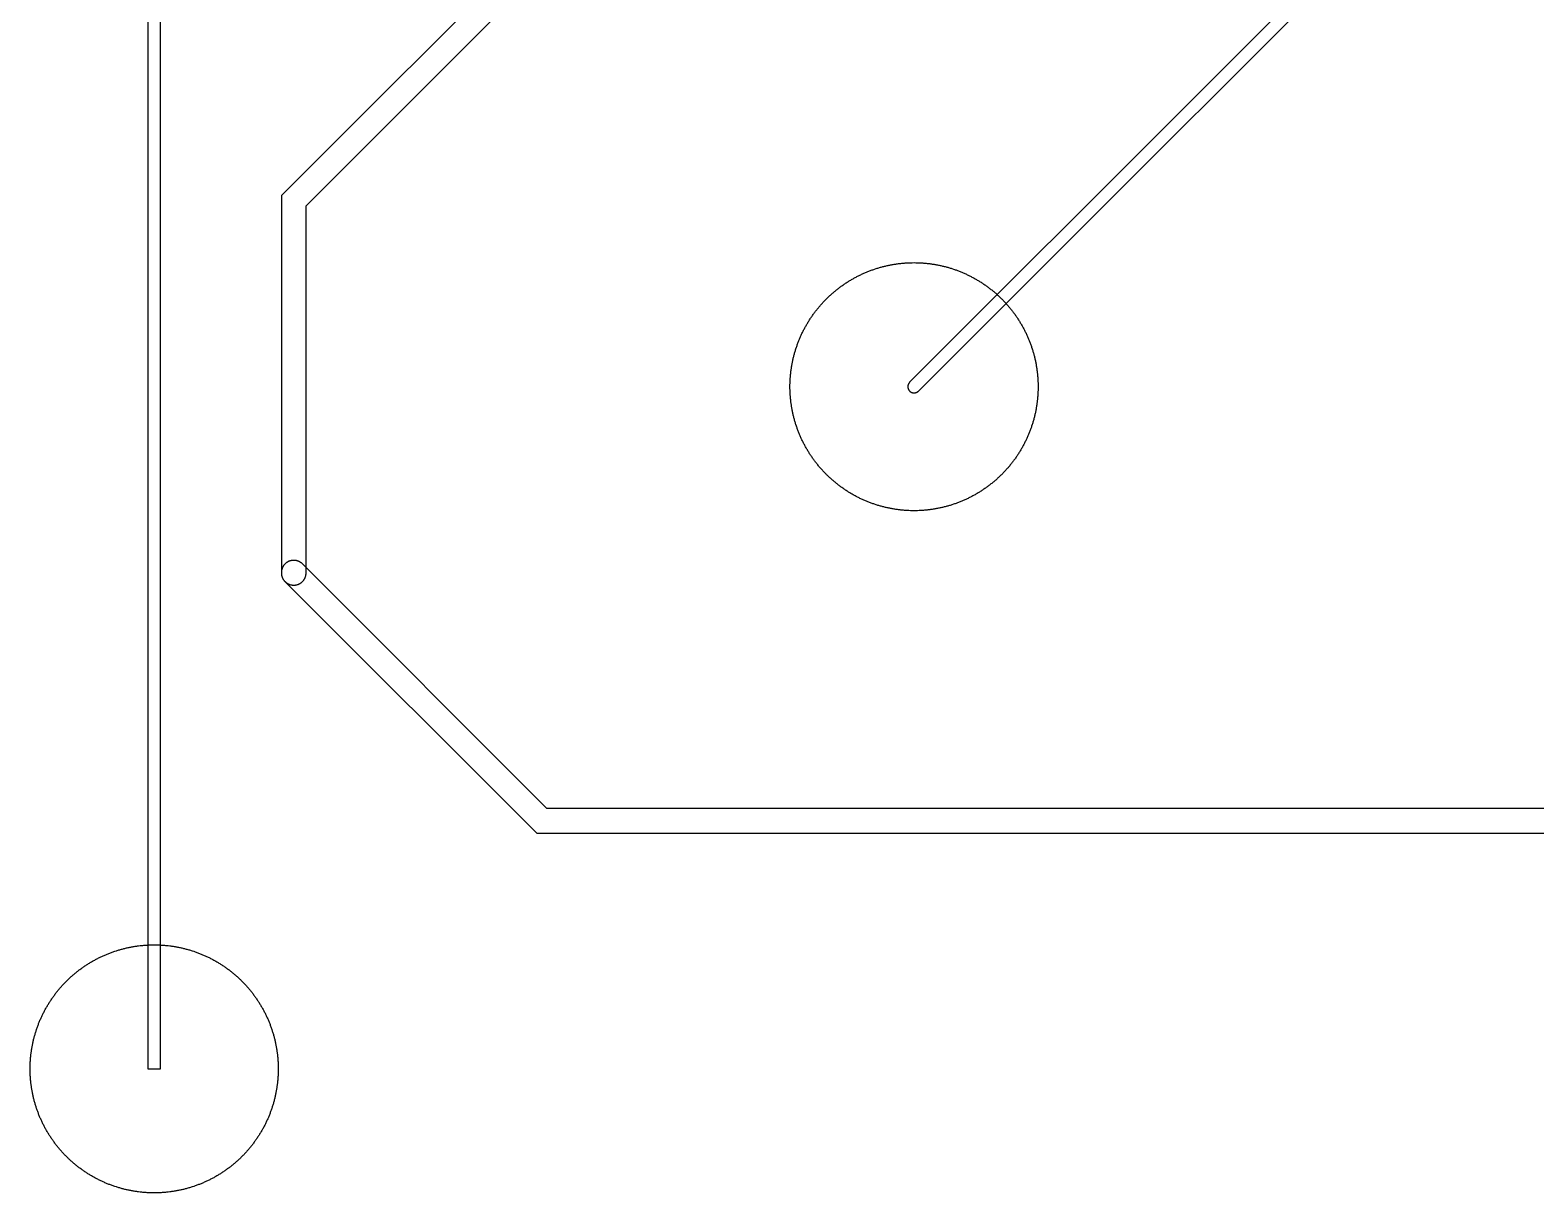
# Model space of a CAD drawing. Extents: x -44500 to 44500, y -47000 to 47000.
# Drawn here: x -24625 to -12488, y -24000 to -14625 of the extents above; entities that cross this region are included whole.
import ezdxf

# ---------------------------------------------------------------- set-up
doc = ezdxf.new("R2010")
doc.units = 0
for name, color, linetype in [('Active', 80, 'CONTINUOUS'), ('Metal1', 160, 'CONTINUOUS'), ('Poly', 20, 'CONTINUOUS')]:
    doc.layers.add(name, color=color, linetype=linetype)

msp = doc.modelspace()

# ---------------------------------------------------------------- linework, layer by layer
at = {"layer": 'Active'}
for points in [[(-23675, -23000), (-23575, -23000), (-23575, -10000), (-23675, -10000)], [(-22625.1, -23014.1), (-22625.4, -23028.2), (-22625.9, -23042.3), (-22626.6, -23056.35), (-22627.05, -23063.4), (-22627.5, -23070.4), (-22628, -23077.4), (-22628.6, -23084.45), (-22629.2, -23091.45), (-22629.9, -23098.5), (-22630.6, -23105.5), (-22631.35, -23112.5), (-22633.05, -23126.5), (-22633.95, -23133.45), (-22634.95, -23140.45), (-22635.95, -23147.4), (-22637, -23154.35), (-22638.1, -23161.3), (-22639.3, -23168.3), (-22640.5, -23175.2), (-22641.75, -23182.15), (-22643.05, -23189.05), (-22644.4, -23196), (-22645.8, -23202.85), (-22647.25, -23209.75), (-22648.75, -23216.6), (-22650.3, -23223.5), (-22651.9, -23230.35), (-22653.55, -23237.2), (-22655.25, -23244.05), (-22657, -23250.9), (-22658.8, -23257.7), (-22660.65, -23264.5), (-22662.5, -23271.25), (-22664.45, -23278.05), (-22666.45, -23284.85), (-22668.45, -23291.55), (-22670.55, -23298.3), (-22672.65, -23305), (-22677.05, -23318.4), (-22679.35, -23325.1), (-22681.65, -23331.75), (-22684, -23338.35), (-22686.4, -23345), (-22688.85, -23351.6), (-22691.35, -23358.15), (-22693.9, -23364.75), (-22696.5, -23371.3), (-22699.1, -23377.75), (-22701.8, -23384.3), (-22704.55, -23390.85), (-22707.3, -23397.25), (-22710.15, -23403.75), (-22713, -23410.15), (-22715.9, -23416.55), (-22718.85, -23422.95), (-22721.85, -23429.3), (-22724.9, -23435.65), (-22728, -23442), (-22731.15, -23448.35), (-22734.35, -23454.65), (-22737.55, -23460.9), (-22740.8, -23467.1), (-22744.1, -23473.3), (-22747.5, -23479.55), (-22750.85, -23485.65), (-22754.3, -23491.8), (-22757.8, -23497.95), (-22761.35, -23504.05), (-22764.9, -23510.1), (-22768.55, -23516.2), (-22772.15, -23522.15), (-22775.85, -23528.15), (-22779.65, -23534.2), (-22783.4, -23540.1), (-22787.25, -23546.05), (-22791.1, -23551.9), (-22795, -23557.75), (-22798.95, -23563.55), (-22802.95, -23569.4), (-22807, -23575.2), (-22811.05, -23580.9), (-22815.15, -23586.6), (-22819.3, -23592.3), (-22823.5, -23597.95), (-22827.75, -23603.6), (-22832, -23609.2), (-22836.3, -23614.75), (-22840.65, -23620.3), (-22845.05, -23625.8), (-22849.5, -23631.3), (-22853.95, -23636.75), (-22858.45, -23642.15), (-22863, -23647.55), (-22867.6, -23652.95), (-22872.2, -23658.2), (-22876.85, -23663.5), (-22881.55, -23668.75), (-22886.3, -23674), (-22891.05, -23679.2), (-22895.8, -23684.3), (-22900.7, -23689.45), (-22905.55, -23694.5), (-22910.45, -23699.55), (-22915.4, -23704.6), (-22920.4, -23709.6), (-22925.45, -23714.55), (-22930.5, -23719.45), (-22935.55, -23724.3), (-22940.7, -23729.2), (-22945.8, -23733.95), (-22951, -23738.7), (-22956.25, -23743.45), (-22961.5, -23748.15), (-22966.8, -23752.8), (-22972.05, -23757.4), (-22977.45, -23762), (-22982.85, -23766.55), (-22988.25, -23771.05), (-22993.7, -23775.5), (-22999.2, -23779.95), (-23004.7, -23784.35), (-23010.25, -23788.7), (-23015.8, -23793), (-23021.4, -23797.25), (-23027.05, -23801.5), (-23032.7, -23805.7), (-23038.4, -23809.85), (-23044.1, -23813.95), (-23049.8, -23818), (-23055.6, -23822.05), (-23061.45, -23826.05), (-23067.25, -23830), (-23073.1, -23833.9), (-23078.95, -23837.75), (-23084.9, -23841.6), (-23090.8, -23845.35), (-23096.85, -23849.15), (-23102.85, -23852.85), (-23108.8, -23856.45), (-23114.9, -23860.1), (-23120.95, -23863.65), (-23127.05, -23867.2), (-23133.2, -23870.7), (-23139.35, -23874.15), (-23145.45, -23877.5), (-23151.7, -23880.9), (-23157.9, -23884.2), (-23164.1, -23887.45), (-23170.35, -23890.65), (-23176.65, -23893.85), (-23183, -23897), (-23189.35, -23900.1), (-23195.7, -23903.15), (-23202.05, -23906.15), (-23208.45, -23909.1), (-23214.85, -23912), (-23221.25, -23914.85), (-23227.75, -23917.7), (-23234.15, -23920.45), (-23240.7, -23923.2), (-23247.25, -23925.9), (-23253.7, -23928.5), (-23260.25, -23931.1), (-23266.85, -23933.65), (-23273.4, -23936.15), (-23280, -23938.6), (-23286.65, -23941), (-23293.25, -23943.35), (-23299.9, -23945.65), (-23306.6, -23947.95), (-23320, -23952.35), (-23326.7, -23954.45), (-23333.45, -23956.55), (-23340.15, -23958.55), (-23346.95, -23960.55), (-23353.75, -23962.5), (-23360.5, -23964.35), (-23367.3, -23966.2), (-23374.1, -23968), (-23380.95, -23969.75), (-23387.8, -23971.45), (-23394.65, -23973.1), (-23401.5, -23974.7), (-23408.4, -23976.25), (-23415.25, -23977.75), (-23422.15, -23979.2), (-23429, -23980.6), (-23435.95, -23981.95), (-23442.85, -23983.25), (-23449.8, -23984.5), (-23456.7, -23985.7), (-23463.7, -23986.9), (-23470.65, -23988), (-23477.6, -23989.05), (-23484.55, -23990.05), (-23491.55, -23991.05), (-23498.5, -23991.95), (-23512.5, -23993.65), (-23519.5, -23994.4), (-23526.5, -23995.1), (-23533.55, -23995.8), (-23540.55, -23996.4), (-23547.6, -23997), (-23554.6, -23997.5), (-23561.6, -23997.95), (-23568.65, -23998.4), (-23582.7, -23999.1), (-23596.8, -23999.6), (-23610.9, -23999.9), (-23625, -24000), (-23639.1, -23999.9), (-23653.2, -23999.6), (-23667.3, -23999.1), (-23681.35, -23998.4), (-23688.4, -23997.95), (-23695.4, -23997.5), (-23702.4, -23997), (-23709.45, -23996.4), (-23716.45, -23995.8), (-23723.5, -23995.1), (-23730.5, -23994.4), (-23737.5, -23993.65), (-23751.5, -23991.95), (-23758.45, -23991.05), (-23765.45, -23990.05), (-23772.4, -23989.05), (-23779.35, -23988), (-23786.3, -23986.9), (-23793.3, -23985.7), (-23800.2, -23984.5), (-23807.15, -23983.25), (-23814.05, -23981.95), (-23821, -23980.6), (-23827.85, -23979.2), (-23834.75, -23977.75), (-23841.6, -23976.25), (-23848.5, -23974.7), (-23855.35, -23973.1), (-23862.2, -23971.45), (-23869.05, -23969.75), (-23875.9, -23968), (-23882.7, -23966.2), (-23889.5, -23964.35), (-23896.25, -23962.5), (-23903.05, -23960.55), (-23909.85, -23958.55), (-23916.55, -23956.55), (-23923.3, -23954.45), (-23930, -23952.35), (-23943.4, -23947.95), (-23950.1, -23945.65), (-23956.75, -23943.35), (-23963.35, -23941), (-23970, -23938.6), (-23976.6, -23936.15), (-23983.15, -23933.65), (-23989.75, -23931.1), (-23996.3, -23928.5), (-24002.75, -23925.9), (-24009.3, -23923.2), (-24015.85, -23920.45), (-24022.25, -23917.7), (-24028.75, -23914.85), (-24035.15, -23912), (-24041.55, -23909.1), (-24047.95, -23906.15), (-24054.3, -23903.15), (-24060.65, -23900.1), (-24067, -23897), (-24073.35, -23893.85), (-24079.65, -23890.65), (-24085.9, -23887.45), (-24092.1, -23884.2), (-24098.3, -23880.9), (-24104.55, -23877.5), (-24110.65, -23874.15), (-24116.8, -23870.7), (-24122.95, -23867.2), (-24129.05, -23863.65), (-24135.1, -23860.1), (-24141.2, -23856.45), (-24147.15, -23852.85), (-24153.15, -23849.15), (-24159.2, -23845.35), (-24165.1, -23841.6), (-24171.05, -23837.75), (-24176.9, -23833.9), (-24182.75, -23830), (-24188.55, -23826.05), (-24194.4, -23822.05), (-24200.2, -23818), (-24205.9, -23813.95), (-24211.6, -23809.85), (-24217.3, -23805.7), (-24222.95, -23801.5), (-24228.6, -23797.25), (-24234.2, -23793), (-24239.75, -23788.7), (-24245.3, -23784.35), (-24250.8, -23779.95), (-24256.3, -23775.5), (-24261.75, -23771.05), (-24267.15, -23766.55), (-24272.55, -23762), (-24277.95, -23757.4), (-24283.2, -23752.8), (-24288.5, -23748.15), (-24293.75, -23743.45), (-24299, -23738.7), (-24304.2, -23733.95), (-24309.3, -23729.2), (-24314.45, -23724.3), (-24319.5, -23719.45), (-24324.55, -23714.55), (-24329.6, -23709.6), (-24334.6, -23704.6), (-24339.55, -23699.55), (-24344.45, -23694.5), (-24349.3, -23689.45), (-24354.2, -23684.3), (-24358.95, -23679.2), (-24363.7, -23674), (-24368.45, -23668.75), (-24373.15, -23663.5), (-24377.8, -23658.2), (-24382.4, -23652.95), (-24387, -23647.55), (-24391.55, -23642.15), (-24396.05, -23636.75), (-24400.5, -23631.3), (-24404.95, -23625.8), (-24409.35, -23620.3), (-24413.7, -23614.75), (-24418, -23609.2), (-24422.25, -23603.6), (-24426.5, -23597.95), (-24430.7, -23592.3), (-24434.85, -23586.6), (-24438.95, -23580.9), (-24443, -23575.2), (-24447.05, -23569.4), (-24451.05, -23563.55), (-24455, -23557.75), (-24458.9, -23551.9), (-24462.75, -23546.05), (-24466.6, -23540.1), (-24470.35, -23534.2), (-24474.15, -23528.15), (-24477.85, -23522.15), (-24481.45, -23516.2), (-24485.1, -23510.1), (-24488.65, -23504.05), (-24492.2, -23497.95), (-24495.7, -23491.8), (-24499.15, -23485.65), (-24502.5, -23479.55), (-24505.9, -23473.3), (-24509.2, -23467.1), (-24512.45, -23460.9), (-24515.65, -23454.65), (-24518.85, -23448.35), (-24522, -23442), (-24525.1, -23435.65), (-24528.15, -23429.3), (-24531.15, -23422.95), (-24534.1, -23416.55), (-24537, -23410.15), (-24539.85, -23403.75), (-24542.7, -23397.25), (-24545.45, -23390.85), (-24548.2, -23384.3), (-24550.9, -23377.75), (-24553.5, -23371.3), (-24556.1, -23364.75), (-24558.65, -23358.15), (-24561.15, -23351.6), (-24563.6, -23345), (-24566, -23338.35), (-24568.35, -23331.75), (-24570.65, -23325.1), (-24572.95, -23318.4), (-24577.35, -23305), (-24579.45, -23298.3), (-24581.55, -23291.55), (-24583.55, -23284.85), (-24585.55, -23278.05), (-24587.5, -23271.25), (-24589.35, -23264.5), (-24591.2, -23257.7), (-24593, -23250.9), (-24594.75, -23244.05), (-24596.45, -23237.2), (-24598.1, -23230.35), (-24599.7, -23223.5), (-24601.25, -23216.6), (-24602.75, -23209.75), (-24604.2, -23202.85), (-24605.6, -23196), (-24606.95, -23189.05), (-24608.25, -23182.15), (-24609.5, -23175.2), (-24610.7, -23168.3), (-24611.9, -23161.3), (-24613, -23154.35), (-24614.05, -23147.4), (-24615.05, -23140.45), (-24616.05, -23133.45), (-24616.95, -23126.5), (-24618.65, -23112.5), (-24619.4, -23105.5), (-24620.1, -23098.5), (-24620.8, -23091.45), (-24621.4, -23084.45), (-24622, -23077.4), (-24622.5, -23070.4), (-24622.95, -23063.4), (-24623.4, -23056.35), (-24624.1, -23042.3), (-24624.6, -23028.2), (-24624.9, -23014.1), (-24625, -23000), (-24624.9, -22985.9), (-24624.6, -22971.8), (-24624.1, -22957.7), (-24623.4, -22943.65), (-24622.95, -22936.6), (-24622.5, -22929.6), (-24622, -22922.6), (-24621.4, -22915.55), (-24620.8, -22908.55), (-24620.1, -22901.5), (-24619.4, -22894.5), (-24618.65, -22887.5), (-24616.95, -22873.5), (-24616.05, -22866.55), (-24615.05, -22859.55), (-24614.05, -22852.6), (-24613, -22845.65), (-24611.9, -22838.7), (-24610.7, -22831.7), (-24609.5, -22824.8), (-24608.25, -22817.85), (-24606.95, -22810.95), (-24605.6, -22804), (-24604.2, -22797.15), (-24602.75, -22790.25), (-24601.25, -22783.4), (-24599.7, -22776.5), (-24598.1, -22769.65), (-24596.45, -22762.8), (-24594.75, -22755.95), (-24593, -22749.1), (-24591.2, -22742.3), (-24589.35, -22735.5), (-24587.5, -22728.75), (-24585.55, -22721.95), (-24583.55, -22715.15), (-24581.55, -22708.45), (-24579.45, -22701.7), (-24577.35, -22695), (-24572.95, -22681.6), (-24570.65, -22674.9), (-24568.35, -22668.25), (-24566, -22661.65), (-24563.6, -22655), (-24561.15, -22648.4), (-24558.65, -22641.85), (-24556.1, -22635.25), (-24553.5, -22628.7), (-24550.9, -22622.25), (-24548.2, -22615.7), (-24545.45, -22609.15), (-24542.7, -22602.75), (-24539.85, -22596.25), (-24537, -22589.85), (-24534.1, -22583.45), (-24531.15, -22577.05), (-24528.15, -22570.7), (-24525.1, -22564.35), (-24522, -22558), (-24518.85, -22551.65), (-24515.65, -22545.35), (-24512.45, -22539.1), (-24509.2, -22532.9), (-24505.9, -22526.7), (-24502.5, -22520.45), (-24499.15, -22514.35), (-24495.7, -22508.2), (-24492.2, -22502.05), (-24488.65, -22495.95), (-24485.1, -22489.9), (-24481.45, -22483.8), (-24477.85, -22477.85), (-24474.15, -22471.85), (-24470.35, -22465.8), (-24466.6, -22459.9), (-24462.75, -22453.95), (-24458.9, -22448.1), (-24455, -22442.25), (-24451.05, -22436.45), (-24447.05, -22430.6), (-24443, -22424.8), (-24438.95, -22419.1), (-24434.85, -22413.4), (-24430.7, -22407.7), (-24426.5, -22402.05), (-24422.25, -22396.4), (-24418, -22390.8), (-24413.7, -22385.25), (-24409.35, -22379.7), (-24404.95, -22374.2), (-24400.5, -22368.7), (-24396.05, -22363.25), (-24391.55, -22357.85), (-24387, -22352.45), (-24382.4, -22347.05), (-24377.8, -22341.8), (-24373.15, -22336.5), (-24368.45, -22331.25), (-24363.7, -22326), (-24358.95, -22320.8), (-24354.2, -22315.7), (-24349.3, -22310.55), (-24344.45, -22305.5), (-24339.55, -22300.45), (-24334.6, -22295.4), (-24329.6, -22290.4), (-24324.55, -22285.45), (-24319.5, -22280.55), (-24314.45, -22275.7), (-24309.3, -22270.8), (-24304.2, -22266.05), (-24299, -22261.3), (-24293.75, -22256.55), (-24288.5, -22251.85), (-24283.2, -22247.2), (-24277.95, -22242.6), (-24272.55, -22238), (-24267.15, -22233.45), (-24261.75, -22228.95), (-24256.3, -22224.5), (-24250.8, -22220.05), (-24245.3, -22215.65), (-24239.75, -22211.3), (-24234.2, -22207), (-24228.6, -22202.75), (-24222.95, -22198.5), (-24217.3, -22194.3), (-24211.6, -22190.15), (-24205.9, -22186.05), (-24200.2, -22182), (-24194.4, -22177.95), (-24188.55, -22173.95), (-24182.75, -22170), (-24176.9, -22166.1), (-24171.05, -22162.25), (-24165.1, -22158.4), (-24159.2, -22154.65), (-24153.15, -22150.85), (-24147.15, -22147.15), (-24141.2, -22143.55), (-24135.1, -22139.9), (-24129.05, -22136.35), (-24122.95, -22132.8), (-24116.8, -22129.3), (-24110.65, -22125.85), (-24104.55, -22122.5), (-24098.3, -22119.1), (-24092.1, -22115.8), (-24085.9, -22112.55), (-24079.65, -22109.35), (-24073.35, -22106.15), (-24067, -22103), (-24060.65, -22099.9), (-24054.3, -22096.85), (-24047.95, -22093.85), (-24041.55, -22090.9), (-24035.15, -22088), (-24028.75, -22085.15), (-24022.25, -22082.3), (-24015.85, -22079.55), (-24009.3, -22076.8), (-24002.75, -22074.1), (-23996.3, -22071.5), (-23989.75, -22068.9), (-23983.15, -22066.35), (-23976.6, -22063.85), (-23970, -22061.4), (-23963.35, -22059), (-23956.75, -22056.65), (-23950.1, -22054.35), (-23943.4, -22052.05), (-23930, -22047.65), (-23923.3, -22045.55), (-23916.55, -22043.45), (-23909.85, -22041.45), (-23903.05, -22039.45), (-23896.25, -22037.5), (-23889.5, -22035.65), (-23882.7, -22033.8), (-23875.9, -22032), (-23869.05, -22030.25), (-23862.2, -22028.55), (-23855.35, -22026.9), (-23848.5, -22025.3), (-23841.6, -22023.75), (-23834.75, -22022.25), (-23827.85, -22020.8), (-23821, -22019.4), (-23814.05, -22018.05), (-23807.15, -22016.75), (-23800.2, -22015.5), (-23793.3, -22014.3), (-23786.3, -22013.1), (-23779.35, -22012), (-23772.4, -22010.95), (-23765.45, -22009.95), (-23758.45, -22008.95), (-23751.5, -22008.05), (-23737.5, -22006.35), (-23730.5, -22005.6), (-23723.5, -22004.9), (-23716.45, -22004.2), (-23709.45, -22003.6), (-23702.4, -22003), (-23695.4, -22002.5), (-23688.4, -22002.05), (-23681.35, -22001.6), (-23667.3, -22000.9), (-23653.2, -22000.4), (-23639.1, -22000.1), (-23625, -22000), (-23610.9, -22000.1), (-23596.8, -22000.4), (-23582.7, -22000.9), (-23568.65, -22001.6), (-23561.6, -22002.05), (-23554.6, -22002.5), (-23547.6, -22003), (-23540.55, -22003.6), (-23533.55, -22004.2), (-23526.5, -22004.9), (-23519.5, -22005.6), (-23512.5, -22006.35), (-23498.5, -22008.05), (-23491.55, -22008.95), (-23484.55, -22009.95), (-23477.6, -22010.95), (-23470.65, -22012), (-23463.7, -22013.1), (-23456.7, -22014.3), (-23449.8, -22015.5), (-23442.85, -22016.75), (-23435.95, -22018.05), (-23429, -22019.4), (-23422.15, -22020.8), (-23415.25, -22022.25), (-23408.4, -22023.75), (-23401.5, -22025.3), (-23394.65, -22026.9), (-23387.8, -22028.55), (-23380.95, -22030.25), (-23374.1, -22032), (-23367.3, -22033.8), (-23360.5, -22035.65), (-23353.75, -22037.5), (-23346.95, -22039.45), (-23340.15, -22041.45), (-23333.45, -22043.45), (-23326.7, -22045.55), (-23320, -22047.65), (-23306.6, -22052.05), (-23299.9, -22054.35), (-23293.25, -22056.65), (-23286.65, -22059), (-23280, -22061.4), (-23273.4, -22063.85), (-23266.85, -22066.35), (-23260.25, -22068.9), (-23253.7, -22071.5), (-23247.25, -22074.1), (-23240.7, -22076.8), (-23234.15, -22079.55), (-23227.75, -22082.3), (-23221.25, -22085.15), (-23214.85, -22088), (-23208.45, -22090.9), (-23202.05, -22093.85), (-23195.7, -22096.85), (-23189.35, -22099.9), (-23183, -22103), (-23176.65, -22106.15), (-23170.35, -22109.35), (-23164.1, -22112.55), (-23157.9, -22115.8), (-23151.7, -22119.1), (-23145.45, -22122.5), (-23139.35, -22125.85), (-23133.2, -22129.3), (-23127.05, -22132.8), (-23120.95, -22136.35), (-23114.9, -22139.9), (-23108.8, -22143.55), (-23102.85, -22147.15), (-23096.85, -22150.85), (-23090.8, -22154.65), (-23084.9, -22158.4), (-23078.95, -22162.25), (-23073.1, -22166.1), (-23067.25, -22170), (-23061.45, -22173.95), (-23055.6, -22177.95), (-23049.8, -22182), (-23044.1, -22186.05), (-23038.4, -22190.15), (-23032.7, -22194.3), (-23027.05, -22198.5), (-23021.4, -22202.75), (-23015.8, -22207), (-23010.25, -22211.3), (-23004.7, -22215.65), (-22999.2, -22220.05), (-22993.7, -22224.5), (-22988.25, -22228.95), (-22982.85, -22233.45), (-22977.45, -22238), (-22972.05, -22242.6), (-22966.8, -22247.2), (-22961.5, -22251.85), (-22956.25, -22256.55), (-22951, -22261.3), (-22945.8, -22266.05), (-22940.7, -22270.8), (-22935.55, -22275.7), (-22930.5, -22280.55), (-22925.45, -22285.45), (-22920.4, -22290.4), (-22915.4, -22295.4), (-22910.45, -22300.45), (-22905.55, -22305.5), (-22900.7, -22310.55), (-22895.8, -22315.7), (-22891.05, -22320.8), (-22886.3, -22326), (-22881.55, -22331.25), (-22876.85, -22336.5), (-22872.2, -22341.8), (-22867.6, -22347.05), (-22863, -22352.45), (-22858.45, -22357.85), (-22853.95, -22363.25), (-22849.5, -22368.7), (-22845.05, -22374.2), (-22840.65, -22379.7), (-22836.3, -22385.25), (-22832, -22390.8), (-22827.75, -22396.4), (-22823.5, -22402.05), (-22819.3, -22407.7), (-22815.15, -22413.4), (-22811.05, -22419.1), (-22807, -22424.8), (-22802.95, -22430.6), (-22798.95, -22436.45), (-22795, -22442.25), (-22791.1, -22448.1), (-22787.25, -22453.95), (-22783.4, -22459.9), (-22779.65, -22465.8), (-22775.85, -22471.85), (-22772.15, -22477.85), (-22768.55, -22483.8), (-22764.9, -22489.9), (-22761.35, -22495.95), (-22757.8, -22502.05), (-22754.3, -22508.2), (-22750.85, -22514.35), (-22747.5, -22520.45), (-22744.1, -22526.7), (-22740.8, -22532.9), (-22737.55, -22539.1), (-22734.35, -22545.35), (-22731.15, -22551.65), (-22728, -22558), (-22724.9, -22564.35), (-22721.85, -22570.7), (-22718.85, -22577.05), (-22715.9, -22583.45), (-22713, -22589.85), (-22710.15, -22596.25), (-22707.3, -22602.75), (-22704.55, -22609.15), (-22701.8, -22615.7), (-22699.1, -22622.25), (-22696.5, -22628.7), (-22693.9, -22635.25), (-22691.35, -22641.85), (-22688.85, -22648.4), (-22686.4, -22655), (-22684, -22661.65), (-22681.65, -22668.25), (-22679.35, -22674.9), (-22677.05, -22681.6), (-22672.65, -22695), (-22670.55, -22701.7), (-22668.45, -22708.45), (-22666.45, -22715.15), (-22664.45, -22721.95), (-22662.5, -22728.75), (-22660.65, -22735.5), (-22658.8, -22742.3), (-22657, -22749.1), (-22655.25, -22755.95), (-22653.55, -22762.8), (-22651.9, -22769.65), (-22650.3, -22776.5), (-22648.75, -22783.4), (-22647.25, -22790.25), (-22645.8, -22797.15), (-22644.4, -22804), (-22643.05, -22810.95), (-22641.75, -22817.85), (-22640.5, -22824.8), (-22639.3, -22831.7), (-22638.1, -22838.7), (-22637, -22845.65), (-22635.95, -22852.6), (-22634.95, -22859.55), (-22633.95, -22866.55), (-22633.05, -22873.5), (-22631.35, -22887.5), (-22630.6, -22894.5), (-22629.9, -22901.5), (-22629.2, -22908.55), (-22628.6, -22915.55), (-22628, -22922.6), (-22627.5, -22929.6), (-22627.05, -22936.6), (-22626.6, -22943.65), (-22625.9, -22957.7), (-22625.4, -22971.8), (-22625.1, -22985.9), (-22625, -23000)]]:
    msp.add_lwpolyline(points, close=True, dxfattribs=at)
at = {"layer": 'Metal1'}
for points in [[(-20541.42, -13900), (-22600, -15958.58), (-22600, -19000), (-22599.9, -19004.45), (-22599.6, -19008.85), (-22599.1, -19013.25), (-22598.8, -19015.4), (-22598.4, -19017.65), (-22598, -19019.8), (-22597.55, -19021.95), (-22597.05, -19024.1), (-22596.5, -19026.2), (-22595.25, -19030.45), (-22594.55, -19032.55), (-22593.8, -19034.65), (-22593, -19036.75), (-22592.15, -19038.8), (-22591.25, -19040.85), (-22590.35, -19042.85), (-22589.4, -19044.8), (-22588.35, -19046.8), (-22587.3, -19048.75), (-22586.25, -19050.6), (-22585.1, -19052.5), (-22583.9, -19054.4), (-22582.7, -19056.2), (-22581.4, -19058.05), (-22580.1, -19059.85), (-22578.75, -19061.6), (-22577.4, -19063.3), (-22575.95, -19065.05), (-22574.55, -19066.65), (-22571.5, -19069.9), (-22569.9, -19071.5), (-22566.65, -19074.55), (-22565.05, -19075.95), (-22563.3, -19077.4), (-22561.6, -19078.75), (-22559.85, -19080.1), (-22558.05, -19081.4), (-22556.2, -19082.7), (-22554.4, -19083.9), (-22552.5, -19085.1), (-22550.6, -19086.25), (-22548.75, -19087.3), (-22546.8, -19088.35), (-22544.8, -19089.4), (-22542.85, -19090.35), (-22540.85, -19091.25), (-22538.8, -19092.15), (-22536.75, -19093), (-22534.65, -19093.8), (-22532.55, -19094.55), (-22530.45, -19095.25), (-22526.2, -19096.5), (-22524.1, -19097.05), (-22521.95, -19097.55), (-22519.8, -19098), (-22517.65, -19098.4), (-22515.4, -19098.8), (-22513.25, -19099.1), (-22508.85, -19099.6), (-22504.45, -19099.9), (-22500, -19100), (-22495.55, -19099.9), (-22491.15, -19099.6), (-22486.75, -19099.1), (-22484.6, -19098.8), (-22482.35, -19098.4), (-22480.2, -19098), (-22478.05, -19097.55), (-22475.9, -19097.05), (-22473.8, -19096.5), (-22469.55, -19095.25), (-22467.45, -19094.55), (-22465.35, -19093.8), (-22463.25, -19093), (-22461.2, -19092.15), (-22459.15, -19091.25), (-22457.15, -19090.35), (-22455.2, -19089.4), (-22453.2, -19088.35), (-22451.25, -19087.3), (-22449.4, -19086.25), (-22447.5, -19085.1), (-22445.6, -19083.9), (-22443.8, -19082.7), (-22441.95, -19081.4), (-22440.15, -19080.1), (-22438.4, -19078.75), (-22436.7, -19077.4), (-22434.95, -19075.95), (-22433.35, -19074.55), (-22430.1, -19071.5), (-22428.5, -19069.9), (-22425.45, -19066.65), (-22424.05, -19065.05), (-22422.6, -19063.3), (-22421.25, -19061.6), (-22419.9, -19059.85), (-22418.6, -19058.05), (-22417.3, -19056.2), (-22416.1, -19054.4), (-22414.9, -19052.5), (-22413.75, -19050.6), (-22412.7, -19048.75), (-22411.65, -19046.8), (-22410.6, -19044.8), (-22409.65, -19042.85), (-22408.75, -19040.85), (-22407.85, -19038.8), (-22407, -19036.75), (-22406.2, -19034.65), (-22405.45, -19032.55), (-22404.75, -19030.45), (-22403.5, -19026.2), (-22402.95, -19024.1), (-22402.45, -19021.95), (-22402, -19019.8), (-22401.6, -19017.65), (-22401.2, -19015.4), (-22400.9, -19013.25), (-22400.4, -19008.85), (-22400.1, -19004.45), (-22400, -19000), (-22400, -16041.42), (-20458.58, -14100)], [(-4564.99, -20900), (-20458.58, -20900), (-22429.29, -18929.29), (-22429.3, -18929.3), (-22430.1, -18928.5), (-22433.35, -18925.45), (-22434.95, -18924.05), (-22436.7, -18922.6), (-22438.4, -18921.25), (-22440.15, -18919.9), (-22441.95, -18918.6), (-22443.8, -18917.3), (-22445.6, -18916.1), (-22447.5, -18914.9), (-22449.4, -18913.75), (-22451.25, -18912.7), (-22453.2, -18911.65), (-22455.2, -18910.6), (-22457.15, -18909.65), (-22459.15, -18908.75), (-22461.2, -18907.85), (-22463.25, -18907), (-22465.35, -18906.2), (-22467.45, -18905.45), (-22469.55, -18904.75), (-22473.8, -18903.5), (-22475.9, -18902.95), (-22478.05, -18902.45), (-22480.2, -18902), (-22482.35, -18901.6), (-22484.6, -18901.2), (-22486.75, -18900.9), (-22491.15, -18900.4), (-22495.55, -18900.1), (-22500, -18900), (-22504.45, -18900.1), (-22508.85, -18900.4), (-22513.25, -18900.9), (-22515.4, -18901.2), (-22517.65, -18901.6), (-22519.8, -18902), (-22521.95, -18902.45), (-22524.1, -18902.95), (-22526.2, -18903.5), (-22530.45, -18904.75), (-22532.55, -18905.45), (-22534.65, -18906.2), (-22536.75, -18907), (-22538.8, -18907.85), (-22540.85, -18908.75), (-22542.85, -18909.65), (-22544.8, -18910.6), (-22546.8, -18911.65), (-22548.75, -18912.7), (-22550.6, -18913.75), (-22552.5, -18914.9), (-22554.4, -18916.1), (-22556.2, -18917.3), (-22558.05, -18918.6), (-22559.85, -18919.9), (-22561.6, -18921.25), (-22563.3, -18922.6), (-22565.05, -18924.05), (-22566.65, -18925.45), (-22569.9, -18928.5), (-22571.5, -18930.1), (-22574.55, -18933.35), (-22575.95, -18934.95), (-22577.4, -18936.7), (-22578.75, -18938.4), (-22580.1, -18940.15), (-22581.4, -18941.95), (-22582.7, -18943.8), (-22583.9, -18945.6), (-22585.1, -18947.5), (-22586.25, -18949.4), (-22587.3, -18951.25), (-22588.35, -18953.2), (-22589.4, -18955.2), (-22590.35, -18957.15), (-22591.25, -18959.15), (-22592.15, -18961.2), (-22593, -18963.25), (-22593.8, -18965.35), (-22594.55, -18967.45), (-22595.25, -18969.55), (-22596.5, -18973.8), (-22597.05, -18975.9), (-22597.55, -18978.05), (-22598, -18980.2), (-22598.4, -18982.35), (-22598.8, -18984.6), (-22599.1, -18986.75), (-22599.6, -18991.15), (-22599.9, -18995.55), (-22600, -19000), (-22599.9, -19004.45), (-22599.6, -19008.85), (-22599.1, -19013.25), (-22598.8, -19015.4), (-22598.4, -19017.65), (-22598, -19019.8), (-22597.55, -19021.95), (-22597.05, -19024.1), (-22596.5, -19026.2), (-22595.25, -19030.45), (-22594.55, -19032.55), (-22593.8, -19034.65), (-22593, -19036.75), (-22592.15, -19038.8), (-22591.25, -19040.85), (-22590.35, -19042.85), (-22589.4, -19044.8), (-22588.35, -19046.8), (-22587.3, -19048.75), (-22586.25, -19050.6), (-22585.1, -19052.5), (-22583.9, -19054.4), (-22582.7, -19056.2), (-22581.4, -19058.05), (-22580.1, -19059.85), (-22578.75, -19061.6), (-22577.4, -19063.3), (-22575.95, -19065.05), (-22574.55, -19066.65), (-22571.5, -19069.9), (-22570.7, -19070.7), (-22570.71, -19070.71), (-20541.42, -21100), (-4435.01, -21100)]]:
    msp.add_lwpolyline(points, dxfattribs=at)
at = {"layer": 'Poly'}
msp.add_lwpolyline([(-13035.35, -12964.65), (-17535.35, -17464.65), (-17535.35, -17464.65), (-17536.45, -17465.8), (-17537.5, -17466.95), (-17538.5, -17468.1), (-17539.5, -17469.35), (-17540.45, -17470.65), (-17541.35, -17471.9), (-17542.2, -17473.2), (-17543, -17474.5), (-17543.8, -17475.9), (-17544.55, -17477.3), (-17545.25, -17478.75), (-17545.85, -17480.1), (-17546.45, -17481.55), (-17547.05, -17483.1), (-17547.55, -17484.55), (-17548, -17486.05), (-17548.4, -17487.55), (-17548.75, -17489.05), (-17549.1, -17490.6), (-17549.6, -17493.7), (-17549.75, -17495.25), (-17549.9, -17496.85), (-17550, -17500), (-17549.9, -17503.15), (-17549.75, -17504.75), (-17549.6, -17506.3), (-17549.1, -17509.4), (-17548.75, -17510.95), (-17548.4, -17512.45), (-17548, -17513.95), (-17547.55, -17515.45), (-17547.05, -17516.9), (-17546.45, -17518.45), (-17545.85, -17519.9), (-17545.25, -17521.25), (-17544.55, -17522.7), (-17543.8, -17524.1), (-17543, -17525.5), (-17542.2, -17526.8), (-17541.35, -17528.1), (-17540.45, -17529.35), (-17539.5, -17530.65), (-17538.5, -17531.9), (-17537.5, -17533.05), (-17536.45, -17534.2), (-17535.35, -17535.35), (-17534.2, -17536.45), (-17533.05, -17537.5), (-17531.9, -17538.5), (-17530.65, -17539.5), (-17529.35, -17540.45), (-17528.1, -17541.35), (-17526.8, -17542.2), (-17525.5, -17543), (-17524.1, -17543.8), (-17522.7, -17544.55), (-17521.25, -17545.25), (-17519.9, -17545.85), (-17518.45, -17546.45), (-17516.9, -17547.05), (-17515.45, -17547.55), (-17513.95, -17548), (-17512.45, -17548.4), (-17510.95, -17548.75), (-17509.4, -17549.1), (-17506.3, -17549.6), (-17504.75, -17549.75), (-17503.15, -17549.9), (-17500, -17550), (-17496.85, -17549.9), (-17495.25, -17549.75), (-17493.7, -17549.6), (-17490.6, -17549.1), (-17489.05, -17548.75), (-17487.55, -17548.4), (-17486.05, -17548), (-17484.55, -17547.55), (-17483.1, -17547.05), (-17481.55, -17546.45), (-17480.1, -17545.85), (-17478.75, -17545.25), (-17477.3, -17544.55), (-17475.9, -17543.8), (-17474.5, -17543), (-17473.2, -17542.2), (-17471.9, -17541.35), (-17470.65, -17540.45), (-17469.35, -17539.5), (-17468.1, -17538.5), (-17466.95, -17537.5), (-17465.8, -17536.45), (-17464.65, -17535.35), (-17464.65, -17535.35), (-12975, -13045.71)], dxfattribs=at)
msp.add_lwpolyline([(-16500.1, -17514.1), (-16500.4, -17528.2), (-16500.9, -17542.3), (-16501.6, -17556.35), (-16502.05, -17563.4), (-16502.5, -17570.4), (-16503, -17577.4), (-16503.6, -17584.45), (-16504.2, -17591.45), (-16504.9, -17598.5), (-16505.6, -17605.5), (-16506.35, -17612.5), (-16508.05, -17626.5), (-16508.95, -17633.45), (-16509.95, -17640.45), (-16510.95, -17647.4), (-16512, -17654.35), (-16513.1, -17661.3), (-16514.3, -17668.3), (-16515.5, -17675.2), (-16516.75, -17682.15), (-16518.05, -17689.05), (-16519.4, -17696), (-16520.8, -17702.85), (-16522.25, -17709.75), (-16523.75, -17716.6), (-16525.3, -17723.5), (-16526.9, -17730.35), (-16528.55, -17737.2), (-16530.25, -17744.05), (-16532, -17750.9), (-16533.8, -17757.7), (-16535.65, -17764.5), (-16537.5, -17771.25), (-16539.45, -17778.05), (-16541.45, -17784.85), (-16543.45, -17791.55), (-16545.55, -17798.3), (-16547.65, -17805), (-16552.05, -17818.4), (-16554.35, -17825.1), (-16556.65, -17831.75), (-16559, -17838.35), (-16561.4, -17845), (-16563.85, -17851.6), (-16566.35, -17858.15), (-16568.9, -17864.75), (-16571.5, -17871.3), (-16574.1, -17877.75), (-16576.8, -17884.3), (-16579.55, -17890.85), (-16582.3, -17897.25), (-16585.15, -17903.75), (-16588, -17910.15), (-16590.9, -17916.55), (-16593.85, -17922.95), (-16596.85, -17929.3), (-16599.9, -17935.65), (-16603, -17942), (-16606.15, -17948.35), (-16609.35, -17954.65), (-16612.55, -17960.9), (-16615.8, -17967.1), (-16619.1, -17973.3), (-16622.5, -17979.55), (-16625.85, -17985.65), (-16629.3, -17991.8), (-16632.8, -17997.95), (-16636.35, -18004.05), (-16639.9, -18010.1), (-16643.55, -18016.2), (-16647.15, -18022.15), (-16650.85, -18028.15), (-16654.65, -18034.2), (-16658.4, -18040.1), (-16662.25, -18046.05), (-16666.1, -18051.9), (-16670, -18057.75), (-16673.95, -18063.55), (-16677.95, -18069.4), (-16682, -18075.2), (-16686.05, -18080.9), (-16690.15, -18086.6), (-16694.3, -18092.3), (-16698.5, -18097.95), (-16702.75, -18103.6), (-16707, -18109.2), (-16711.3, -18114.75), (-16715.65, -18120.3), (-16720.05, -18125.8), (-16724.5, -18131.3), (-16728.95, -18136.75), (-16733.45, -18142.15), (-16738, -18147.55), (-16742.6, -18152.95), (-16747.2, -18158.2), (-16751.85, -18163.5), (-16756.55, -18168.75), (-16761.3, -18174), (-16766.05, -18179.2), (-16770.8, -18184.3), (-16775.7, -18189.45), (-16780.55, -18194.5), (-16785.45, -18199.55), (-16790.4, -18204.6), (-16795.4, -18209.6), (-16800.45, -18214.55), (-16805.5, -18219.45), (-16810.55, -18224.3), (-16815.7, -18229.2), (-16820.8, -18233.95), (-16826, -18238.7), (-16831.25, -18243.45), (-16836.5, -18248.15), (-16841.8, -18252.8), (-16847.05, -18257.4), (-16852.45, -18262), (-16857.85, -18266.55), (-16863.25, -18271.05), (-16868.7, -18275.5), (-16874.2, -18279.95), (-16879.7, -18284.35), (-16885.25, -18288.7), (-16890.8, -18293), (-16896.4, -18297.25), (-16902.05, -18301.5), (-16907.7, -18305.7), (-16913.4, -18309.85), (-16919.1, -18313.95), (-16924.8, -18318), (-16930.6, -18322.05), (-16936.45, -18326.05), (-16942.25, -18330), (-16948.1, -18333.9), (-16953.95, -18337.75), (-16959.9, -18341.6), (-16965.8, -18345.35), (-16971.85, -18349.15), (-16977.85, -18352.85), (-16983.8, -18356.45), (-16989.9, -18360.1), (-16995.95, -18363.65), (-17002.05, -18367.2), (-17008.2, -18370.7), (-17014.35, -18374.15), (-17020.45, -18377.5), (-17026.7, -18380.9), (-17032.9, -18384.2), (-17039.1, -18387.45), (-17045.35, -18390.65), (-17051.65, -18393.85), (-17058, -18397), (-17064.35, -18400.1), (-17070.7, -18403.15), (-17077.05, -18406.15), (-17083.45, -18409.1), (-17089.85, -18412), (-17096.25, -18414.85), (-17102.75, -18417.7), (-17109.15, -18420.45), (-17115.7, -18423.2), (-17122.25, -18425.9), (-17128.7, -18428.5), (-17135.25, -18431.1), (-17141.85, -18433.65), (-17148.4, -18436.15), (-17155, -18438.6), (-17161.65, -18441), (-17168.25, -18443.35), (-17174.9, -18445.65), (-17181.6, -18447.95), (-17195, -18452.35), (-17201.7, -18454.45), (-17208.45, -18456.55), (-17215.15, -18458.55), (-17221.95, -18460.55), (-17228.75, -18462.5), (-17235.5, -18464.35), (-17242.3, -18466.2), (-17249.1, -18468), (-17255.95, -18469.75), (-17262.8, -18471.45), (-17269.65, -18473.1), (-17276.5, -18474.7), (-17283.4, -18476.25), (-17290.25, -18477.75), (-17297.15, -18479.2), (-17304, -18480.6), (-17310.95, -18481.95), (-17317.85, -18483.25), (-17324.8, -18484.5), (-17331.7, -18485.7), (-17338.7, -18486.9), (-17345.65, -18488), (-17352.6, -18489.05), (-17359.55, -18490.05), (-17366.55, -18491.05), (-17373.5, -18491.95), (-17387.5, -18493.65), (-17394.5, -18494.4), (-17401.5, -18495.1), (-17408.55, -18495.8), (-17415.55, -18496.4), (-17422.6, -18497), (-17429.6, -18497.5), (-17436.6, -18497.95), (-17443.65, -18498.4), (-17457.7, -18499.1), (-17471.8, -18499.6), (-17485.9, -18499.9), (-17500, -18500), (-17514.1, -18499.9), (-17528.2, -18499.6), (-17542.3, -18499.1), (-17556.35, -18498.4), (-17563.4, -18497.95), (-17570.4, -18497.5), (-17577.4, -18497), (-17584.45, -18496.4), (-17591.45, -18495.8), (-17598.5, -18495.1), (-17605.5, -18494.4), (-17612.5, -18493.65), (-17626.5, -18491.95), (-17633.45, -18491.05), (-17640.45, -18490.05), (-17647.4, -18489.05), (-17654.35, -18488), (-17661.3, -18486.9), (-17668.3, -18485.7), (-17675.2, -18484.5), (-17682.15, -18483.25), (-17689.05, -18481.95), (-17696, -18480.6), (-17702.85, -18479.2), (-17709.75, -18477.75), (-17716.6, -18476.25), (-17723.5, -18474.7), (-17730.35, -18473.1), (-17737.2, -18471.45), (-17744.05, -18469.75), (-17750.9, -18468), (-17757.7, -18466.2), (-17764.5, -18464.35), (-17771.25, -18462.5), (-17778.05, -18460.55), (-17784.85, -18458.55), (-17791.55, -18456.55), (-17798.3, -18454.45), (-17805, -18452.35), (-17818.4, -18447.95), (-17825.1, -18445.65), (-17831.75, -18443.35), (-17838.35, -18441), (-17845, -18438.6), (-17851.6, -18436.15), (-17858.15, -18433.65), (-17864.75, -18431.1), (-17871.3, -18428.5), (-17877.75, -18425.9), (-17884.3, -18423.2), (-17890.85, -18420.45), (-17897.25, -18417.7), (-17903.75, -18414.85), (-17910.15, -18412), (-17916.55, -18409.1), (-17922.95, -18406.15), (-17929.3, -18403.15), (-17935.65, -18400.1), (-17942, -18397), (-17948.35, -18393.85), (-17954.65, -18390.65), (-17960.9, -18387.45), (-17967.1, -18384.2), (-17973.3, -18380.9), (-17979.55, -18377.5), (-17985.65, -18374.15), (-17991.8, -18370.7), (-17997.95, -18367.2), (-18004.05, -18363.65), (-18010.1, -18360.1), (-18016.2, -18356.45), (-18022.15, -18352.85), (-18028.15, -18349.15), (-18034.2, -18345.35), (-18040.1, -18341.6), (-18046.05, -18337.75), (-18051.9, -18333.9), (-18057.75, -18330), (-18063.55, -18326.05), (-18069.4, -18322.05), (-18075.2, -18318), (-18080.9, -18313.95), (-18086.6, -18309.85), (-18092.3, -18305.7), (-18097.95, -18301.5), (-18103.6, -18297.25), (-18109.2, -18293), (-18114.75, -18288.7), (-18120.3, -18284.35), (-18125.8, -18279.95), (-18131.3, -18275.5), (-18136.75, -18271.05), (-18142.15, -18266.55), (-18147.55, -18262), (-18152.95, -18257.4), (-18158.2, -18252.8), (-18163.5, -18248.15), (-18168.75, -18243.45), (-18174, -18238.7), (-18179.2, -18233.95), (-18184.3, -18229.2), (-18189.45, -18224.3), (-18194.5, -18219.45), (-18199.55, -18214.55), (-18204.6, -18209.6), (-18209.6, -18204.6), (-18214.55, -18199.55), (-18219.45, -18194.5), (-18224.3, -18189.45), (-18229.2, -18184.3), (-18233.95, -18179.2), (-18238.7, -18174), (-18243.45, -18168.75), (-18248.15, -18163.5), (-18252.8, -18158.2), (-18257.4, -18152.95), (-18262, -18147.55), (-18266.55, -18142.15), (-18271.05, -18136.75), (-18275.5, -18131.3), (-18279.95, -18125.8), (-18284.35, -18120.3), (-18288.7, -18114.75), (-18293, -18109.2), (-18297.25, -18103.6), (-18301.5, -18097.95), (-18305.7, -18092.3), (-18309.85, -18086.6), (-18313.95, -18080.9), (-18318, -18075.2), (-18322.05, -18069.4), (-18326.05, -18063.55), (-18330, -18057.75), (-18333.9, -18051.9), (-18337.75, -18046.05), (-18341.6, -18040.1), (-18345.35, -18034.2), (-18349.15, -18028.15), (-18352.85, -18022.15), (-18356.45, -18016.2), (-18360.1, -18010.1), (-18363.65, -18004.05), (-18367.2, -17997.95), (-18370.7, -17991.8), (-18374.15, -17985.65), (-18377.5, -17979.55), (-18380.9, -17973.3), (-18384.2, -17967.1), (-18387.45, -17960.9), (-18390.65, -17954.65), (-18393.85, -17948.35), (-18397, -17942), (-18400.1, -17935.65), (-18403.15, -17929.3), (-18406.15, -17922.95), (-18409.1, -17916.55), (-18412, -17910.15), (-18414.85, -17903.75), (-18417.7, -17897.25), (-18420.45, -17890.85), (-18423.2, -17884.3), (-18425.9, -17877.75), (-18428.5, -17871.3), (-18431.1, -17864.75), (-18433.65, -17858.15), (-18436.15, -17851.6), (-18438.6, -17845), (-18441, -17838.35), (-18443.35, -17831.75), (-18445.65, -17825.1), (-18447.95, -17818.4), (-18452.35, -17805), (-18454.45, -17798.3), (-18456.55, -17791.55), (-18458.55, -17784.85), (-18460.55, -17778.05), (-18462.5, -17771.25), (-18464.35, -17764.5), (-18466.2, -17757.7), (-18468, -17750.9), (-18469.75, -17744.05), (-18471.45, -17737.2), (-18473.1, -17730.35), (-18474.7, -17723.5), (-18476.25, -17716.6), (-18477.75, -17709.75), (-18479.2, -17702.85), (-18480.6, -17696), (-18481.95, -17689.05), (-18483.25, -17682.15), (-18484.5, -17675.2), (-18485.7, -17668.3), (-18486.9, -17661.3), (-18488, -17654.35), (-18489.05, -17647.4), (-18490.05, -17640.45), (-18491.05, -17633.45), (-18491.95, -17626.5), (-18493.65, -17612.5), (-18494.4, -17605.5), (-18495.1, -17598.5), (-18495.8, -17591.45), (-18496.4, -17584.45), (-18497, -17577.4), (-18497.5, -17570.4), (-18497.95, -17563.4), (-18498.4, -17556.35), (-18499.1, -17542.3), (-18499.6, -17528.2), (-18499.9, -17514.1), (-18500, -17500), (-18499.9, -17485.9), (-18499.6, -17471.8), (-18499.1, -17457.7), (-18498.4, -17443.65), (-18497.95, -17436.6), (-18497.5, -17429.6), (-18497, -17422.6), (-18496.4, -17415.55), (-18495.8, -17408.55), (-18495.1, -17401.5), (-18494.4, -17394.5), (-18493.65, -17387.5), (-18491.95, -17373.5), (-18491.05, -17366.55), (-18490.05, -17359.55), (-18489.05, -17352.6), (-18488, -17345.65), (-18486.9, -17338.7), (-18485.7, -17331.7), (-18484.5, -17324.8), (-18483.25, -17317.85), (-18481.95, -17310.95), (-18480.6, -17304), (-18479.2, -17297.15), (-18477.75, -17290.25), (-18476.25, -17283.4), (-18474.7, -17276.5), (-18473.1, -17269.65), (-18471.45, -17262.8), (-18469.75, -17255.95), (-18468, -17249.1), (-18466.2, -17242.3), (-18464.35, -17235.5), (-18462.5, -17228.75), (-18460.55, -17221.95), (-18458.55, -17215.15), (-18456.55, -17208.45), (-18454.45, -17201.7), (-18452.35, -17195), (-18447.95, -17181.6), (-18445.65, -17174.9), (-18443.35, -17168.25), (-18441, -17161.65), (-18438.6, -17155), (-18436.15, -17148.4), (-18433.65, -17141.85), (-18431.1, -17135.25), (-18428.5, -17128.7), (-18425.9, -17122.25), (-18423.2, -17115.7), (-18420.45, -17109.15), (-18417.7, -17102.75), (-18414.85, -17096.25), (-18412, -17089.85), (-18409.1, -17083.45), (-18406.15, -17077.05), (-18403.15, -17070.7), (-18400.1, -17064.35), (-18397, -17058), (-18393.85, -17051.65), (-18390.65, -17045.35), (-18387.45, -17039.1), (-18384.2, -17032.9), (-18380.9, -17026.7), (-18377.5, -17020.45), (-18374.15, -17014.35), (-18370.7, -17008.2), (-18367.2, -17002.05), (-18363.65, -16995.95), (-18360.1, -16989.9), (-18356.45, -16983.8), (-18352.85, -16977.85), (-18349.15, -16971.85), (-18345.35, -16965.8), (-18341.6, -16959.9), (-18337.75, -16953.95), (-18333.9, -16948.1), (-18330, -16942.25), (-18326.05, -16936.45), (-18322.05, -16930.6), (-18318, -16924.8), (-18313.95, -16919.1), (-18309.85, -16913.4), (-18305.7, -16907.7), (-18301.5, -16902.05), (-18297.25, -16896.4), (-18293, -16890.8), (-18288.7, -16885.25), (-18284.35, -16879.7), (-18279.95, -16874.2), (-18275.5, -16868.7), (-18271.05, -16863.25), (-18266.55, -16857.85), (-18262, -16852.45), (-18257.4, -16847.05), (-18252.8, -16841.8), (-18248.15, -16836.5), (-18243.45, -16831.25), (-18238.7, -16826), (-18233.95, -16820.8), (-18229.2, -16815.7), (-18224.3, -16810.55), (-18219.45, -16805.5), (-18214.55, -16800.45), (-18209.6, -16795.4), (-18204.6, -16790.4), (-18199.55, -16785.45), (-18194.5, -16780.55), (-18189.45, -16775.7), (-18184.3, -16770.8), (-18179.2, -16766.05), (-18174, -16761.3), (-18168.75, -16756.55), (-18163.5, -16751.85), (-18158.2, -16747.2), (-18152.95, -16742.6), (-18147.55, -16738), (-18142.15, -16733.45), (-18136.75, -16728.95), (-18131.3, -16724.5), (-18125.8, -16720.05), (-18120.3, -16715.65), (-18114.75, -16711.3), (-18109.2, -16707), (-18103.6, -16702.75), (-18097.95, -16698.5), (-18092.3, -16694.3), (-18086.6, -16690.15), (-18080.9, -16686.05), (-18075.2, -16682), (-18069.4, -16677.95), (-18063.55, -16673.95), (-18057.75, -16670), (-18051.9, -16666.1), (-18046.05, -16662.25), (-18040.1, -16658.4), (-18034.2, -16654.65), (-18028.15, -16650.85), (-18022.15, -16647.15), (-18016.2, -16643.55), (-18010.1, -16639.9), (-18004.05, -16636.35), (-17997.95, -16632.8), (-17991.8, -16629.3), (-17985.65, -16625.85), (-17979.55, -16622.5), (-17973.3, -16619.1), (-17967.1, -16615.8), (-17960.9, -16612.55), (-17954.65, -16609.35), (-17948.35, -16606.15), (-17942, -16603), (-17935.65, -16599.9), (-17929.3, -16596.85), (-17922.95, -16593.85), (-17916.55, -16590.9), (-17910.15, -16588), (-17903.75, -16585.15), (-17897.25, -16582.3), (-17890.85, -16579.55), (-17884.3, -16576.8), (-17877.75, -16574.1), (-17871.3, -16571.5), (-17864.75, -16568.9), (-17858.15, -16566.35), (-17851.6, -16563.85), (-17845, -16561.4), (-17838.35, -16559), (-17831.75, -16556.65), (-17825.1, -16554.35), (-17818.4, -16552.05), (-17805, -16547.65), (-17798.3, -16545.55), (-17791.55, -16543.45), (-17784.85, -16541.45), (-17778.05, -16539.45), (-17771.25, -16537.5), (-17764.5, -16535.65), (-17757.7, -16533.8), (-17750.9, -16532), (-17744.05, -16530.25), (-17737.2, -16528.55), (-17730.35, -16526.9), (-17723.5, -16525.3), (-17716.6, -16523.75), (-17709.75, -16522.25), (-17702.85, -16520.8), (-17696, -16519.4), (-17689.05, -16518.05), (-17682.15, -16516.75), (-17675.2, -16515.5), (-17668.3, -16514.3), (-17661.3, -16513.1), (-17654.35, -16512), (-17647.4, -16510.95), (-17640.45, -16509.95), (-17633.45, -16508.95), (-17626.5, -16508.05), (-17612.5, -16506.35), (-17605.5, -16505.6), (-17598.5, -16504.9), (-17591.45, -16504.2), (-17584.45, -16503.6), (-17577.4, -16503), (-17570.4, -16502.5), (-17563.4, -16502.05), (-17556.35, -16501.6), (-17542.3, -16500.9), (-17528.2, -16500.4), (-17514.1, -16500.1), (-17500, -16500), (-17485.9, -16500.1), (-17471.8, -16500.4), (-17457.7, -16500.9), (-17443.65, -16501.6), (-17436.6, -16502.05), (-17429.6, -16502.5), (-17422.6, -16503), (-17415.55, -16503.6), (-17408.55, -16504.2), (-17401.5, -16504.9), (-17394.5, -16505.6), (-17387.5, -16506.35), (-17373.5, -16508.05), (-17366.55, -16508.95), (-17359.55, -16509.95), (-17352.6, -16510.95), (-17345.65, -16512), (-17338.7, -16513.1), (-17331.7, -16514.3), (-17324.8, -16515.5), (-17317.85, -16516.75), (-17310.95, -16518.05), (-17304, -16519.4), (-17297.15, -16520.8), (-17290.25, -16522.25), (-17283.4, -16523.75), (-17276.5, -16525.3), (-17269.65, -16526.9), (-17262.8, -16528.55), (-17255.95, -16530.25), (-17249.1, -16532), (-17242.3, -16533.8), (-17235.5, -16535.65), (-17228.75, -16537.5), (-17221.95, -16539.45), (-17215.15, -16541.45), (-17208.45, -16543.45), (-17201.7, -16545.55), (-17195, -16547.65), (-17181.6, -16552.05), (-17174.9, -16554.35), (-17168.25, -16556.65), (-17161.65, -16559), (-17155, -16561.4), (-17148.4, -16563.85), (-17141.85, -16566.35), (-17135.25, -16568.9), (-17128.7, -16571.5), (-17122.25, -16574.1), (-17115.7, -16576.8), (-17109.15, -16579.55), (-17102.75, -16582.3), (-17096.25, -16585.15), (-17089.85, -16588), (-17083.45, -16590.9), (-17077.05, -16593.85), (-17070.7, -16596.85), (-17064.35, -16599.9), (-17058, -16603), (-17051.65, -16606.15), (-17045.35, -16609.35), (-17039.1, -16612.55), (-17032.9, -16615.8), (-17026.7, -16619.1), (-17020.45, -16622.5), (-17014.35, -16625.85), (-17008.2, -16629.3), (-17002.05, -16632.8), (-16995.95, -16636.35), (-16989.9, -16639.9), (-16983.8, -16643.55), (-16977.85, -16647.15), (-16971.85, -16650.85), (-16965.8, -16654.65), (-16959.9, -16658.4), (-16953.95, -16662.25), (-16948.1, -16666.1), (-16942.25, -16670), (-16936.45, -16673.95), (-16930.6, -16677.95), (-16924.8, -16682), (-16919.1, -16686.05), (-16913.4, -16690.15), (-16907.7, -16694.3), (-16902.05, -16698.5), (-16896.4, -16702.75), (-16890.8, -16707), (-16885.25, -16711.3), (-16879.7, -16715.65), (-16874.2, -16720.05), (-16868.7, -16724.5), (-16863.25, -16728.95), (-16857.85, -16733.45), (-16852.45, -16738), (-16847.05, -16742.6), (-16841.8, -16747.2), (-16836.5, -16751.85), (-16831.25, -16756.55), (-16826, -16761.3), (-16820.8, -16766.05), (-16815.7, -16770.8), (-16810.55, -16775.7), (-16805.5, -16780.55), (-16800.45, -16785.45), (-16795.4, -16790.4), (-16790.4, -16795.4), (-16785.45, -16800.45), (-16780.55, -16805.5), (-16775.7, -16810.55), (-16770.8, -16815.7), (-16766.05, -16820.8), (-16761.3, -16826), (-16756.55, -16831.25), (-16751.85, -16836.5), (-16747.2, -16841.8), (-16742.6, -16847.05), (-16738, -16852.45), (-16733.45, -16857.85), (-16728.95, -16863.25), (-16724.5, -16868.7), (-16720.05, -16874.2), (-16715.65, -16879.7), (-16711.3, -16885.25), (-16707, -16890.8), (-16702.75, -16896.4), (-16698.5, -16902.05), (-16694.3, -16907.7), (-16690.15, -16913.4), (-16686.05, -16919.1), (-16682, -16924.8), (-16677.95, -16930.6), (-16673.95, -16936.45), (-16670, -16942.25), (-16666.1, -16948.1), (-16662.25, -16953.95), (-16658.4, -16959.9), (-16654.65, -16965.8), (-16650.85, -16971.85), (-16647.15, -16977.85), (-16643.55, -16983.8), (-16639.9, -16989.9), (-16636.35, -16995.95), (-16632.8, -17002.05), (-16629.3, -17008.2), (-16625.85, -17014.35), (-16622.5, -17020.45), (-16619.1, -17026.7), (-16615.8, -17032.9), (-16612.55, -17039.1), (-16609.35, -17045.35), (-16606.15, -17051.65), (-16603, -17058), (-16599.9, -17064.35), (-16596.85, -17070.7), (-16593.85, -17077.05), (-16590.9, -17083.45), (-16588, -17089.85), (-16585.15, -17096.25), (-16582.3, -17102.75), (-16579.55, -17109.15), (-16576.8, -17115.7), (-16574.1, -17122.25), (-16571.5, -17128.7), (-16568.9, -17135.25), (-16566.35, -17141.85), (-16563.85, -17148.4), (-16561.4, -17155), (-16559, -17161.65), (-16556.65, -17168.25), (-16554.35, -17174.9), (-16552.05, -17181.6), (-16547.65, -17195), (-16545.55, -17201.7), (-16543.45, -17208.45), (-16541.45, -17215.15), (-16539.45, -17221.95), (-16537.5, -17228.75), (-16535.65, -17235.5), (-16533.8, -17242.3), (-16532, -17249.1), (-16530.25, -17255.95), (-16528.55, -17262.8), (-16526.9, -17269.65), (-16525.3, -17276.5), (-16523.75, -17283.4), (-16522.25, -17290.25), (-16520.8, -17297.15), (-16519.4, -17304), (-16518.05, -17310.95), (-16516.75, -17317.85), (-16515.5, -17324.8), (-16514.3, -17331.7), (-16513.1, -17338.7), (-16512, -17345.65), (-16510.95, -17352.6), (-16509.95, -17359.55), (-16508.95, -17366.55), (-16508.05, -17373.5), (-16506.35, -17387.5), (-16505.6, -17394.5), (-16504.9, -17401.5), (-16504.2, -17408.55), (-16503.6, -17415.55), (-16503, -17422.6), (-16502.5, -17429.6), (-16502.05, -17436.6), (-16501.6, -17443.65), (-16500.9, -17457.7), (-16500.4, -17471.8), (-16500.1, -17485.9), (-16500, -17500)], close=True, dxfattribs=at)

doc.saveas('drawing.dxf')
